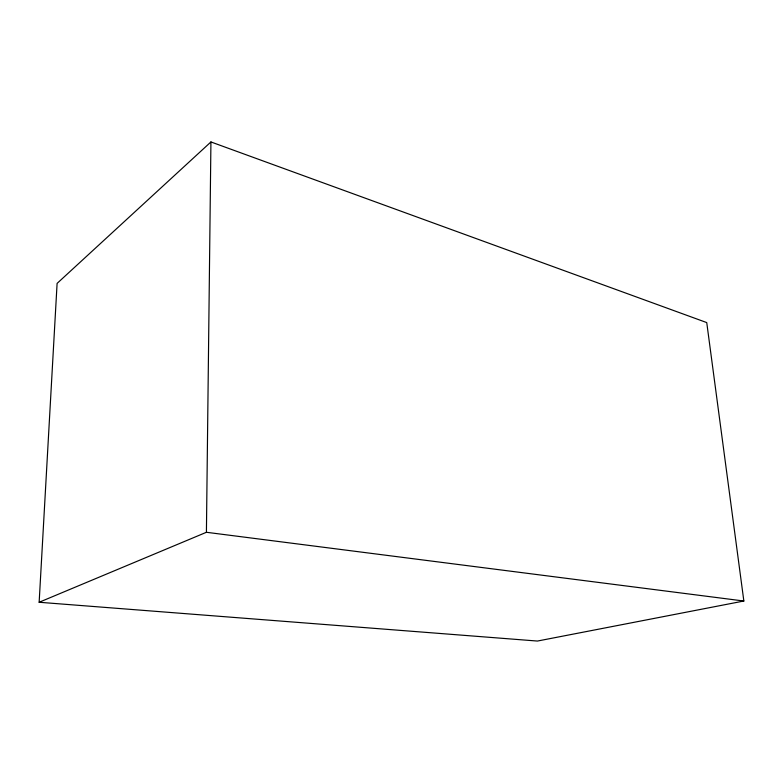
<?xml version="1.0" encoding="UTF-8"?>
<svg xmlns="http://www.w3.org/2000/svg" width="783" height="783" viewBox="0 0 783 783"><rect width="100%" height="100%" fill="white"/><g stroke="black" fill="none" stroke-linecap="round" stroke-linejoin="round"><path stroke-width="1.17" d="M39.15 602.264L206.418 532.283L210.93 141.948L706.746 322.586L743.85 601.021L537.422 641.052L39.15 602.264L57.1 283.397L210.93 141.948M206.418 532.283L743.85 601.021"/></g></svg>
